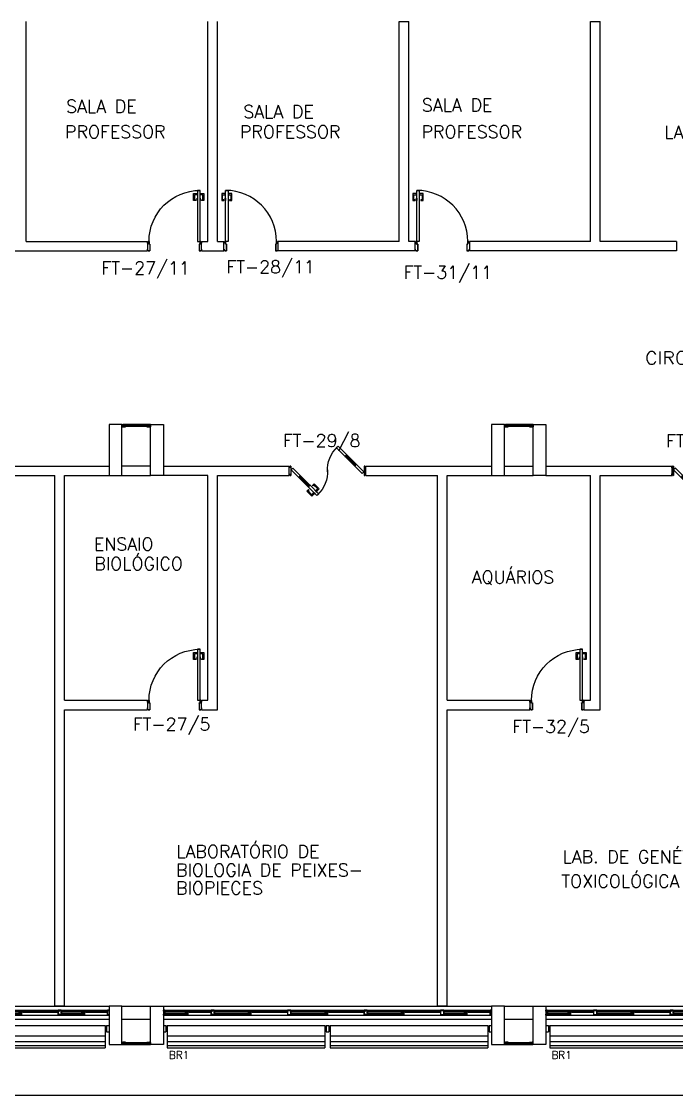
# Model space of a CAD drawing. Header units: millimetres. Extents: x 2686 to 2939, y 1294 to 1441.
# Drawn here: x 2752.9 to 2763.17, y 1393.52 to 1410.37 of the extents above; entities that cross this region are included whole.
import ezdxf

# ---------------------------------------------------------------- set-up
doc = ezdxf.new("R2010")
doc.units = ezdxf.units.MM
for name, color, linetype in [('AR-ALV', 2, 'Continuous'), ('AR-BRISES', 1, 'Continuous'), ('AR-CALÇADA', 1, 'Continuous'), ('AR-ESQ', 1, 'Continuous'), ('AR-ESTC', 3, 'Continuous'), ('AR-PEITORIL', 1, 'Continuous'), ('AR-PORTA', 1, 'Continuous'), ('AR-TXTCONG', 2, 'Continuous'), ('BR-LINHAS', 1, 'Continuous'), ('BR-MONTANTE', 242, 'Continuous'), ('BR-PAINEL', 1, 'Continuous'), ('BR-SUPORTE', 1, 'Continuous'), ('BR-TEXTO', 2, 'Continuous'), ('DT-ESQ-BAGUETE-C', 1, 'Continuous'), ('DT-ESQ-BAGUETE-V', 1, 'Continuous'), ('DT-ESQ-CHAPA DOBRADA-V', 1, 'Continuous'), ('DT-ESQ-PERFIL CADEIRA-C', 2, 'Continuous'), ('DT-ESQ-PERFIL CADEIRA-V', 2, 'Continuous'), ('DT-ESQ-PERFIL U SIMPLES-C', 2, 'Continuous'), ('DT-ESQ-PERFIL U-C', 2, 'Continuous'), ('DT-ESQ-PERFIL U-V', 1, 'Continuous'), ('DT-ESQ-VENEZIANA-C', 1, 'Continuous'), ('DT-ESQ-VENEZIANA-V', 1, 'Continuous'), ('DT-ESQ-VIDRO-C', 2, 'Continuous'), ('DT-TXTMOD', 1, 'Continuous'), ('ENDEREÇO', 2, 'Continuous'), ('maçaneta', 1, 'Continuous'), ('mov', 1, 'Continuous'), ('PM-PERFIL U-C', 2, 'Continuous'), ('PM-VIDRO', 2, 'Continuous'), ('pm1', 2, 'Continuous'), ('pm2', 2, 'Continuous'), ('TEXTO', 2, 'Continuous')]:
    doc.layers.add(name, color=color, linetype=linetype)
doc.styles.add('S10', font='simplex.shx', dxfattribs={"height": 0.1})
doc.styles.add('S12', font='simplex.shx', dxfattribs={"width": 1.1, "height": 0.12})
doc.styles.add('S16', font='simplex.shx', dxfattribs={"width": 1.1, "height": 0.16})
doc.styles.add('UNB-100', font='simplex.shx', dxfattribs={"height": 0.2})
doc.styles.add('UNB1-100', font='simplex.shx', dxfattribs={"height": 0.2})

# ---------------------------------------------------------------- blocks, each defined once
blk = doc.blocks.new('EF40-P')
at = {"layer": 'DT-ESQ-BAGUETE-C', "ltscale": 0.1}
for points in [[(0.073, -0.125), (0.06, -0.125), (0.06, -0.124), (0.073, -0.124, 0.414214), (0.073, -0.123), (0.073, -0.112, 0.414214), (0.073, -0.112), (0.06, -0.112), (0.06, -0.11), (0.073, -0.11, -0.414214), (0.075, -0.112), (0.075, -0.124, -0.414214)], [(0.339, -0.125), (0.352, -0.125), (0.352, -0.124), (0.34, -0.124, -0.414214), (0.339, -0.123), (0.339, -0.112, -0.414214), (0.34, -0.112), (0.352, -0.112), (0.352, -0.11), (0.339, -0.11, 0.414214), (0.337, -0.112), (0.337, -0.124, 0.414214)], [(0.422, -0.08), (0.409, -0.08), (0.409, -0.079), (0.422, -0.079, 0.414214), (0.422, -0.078), (0.422, -0.067, 0.414214), (0.422, -0.067), (0.409, -0.067), (0.409, -0.065), (0.422, -0.065, -0.414214), (0.424, -0.067), (0.424, -0.079, -0.414214)], [(0.702, -0.08), (0.715, -0.08), (0.715, -0.079), (0.702, -0.079, -0.414214), (0.702, -0.078), (0.702, -0.067, -0.414214), (0.702, -0.067), (0.715, -0.067), (0.715, -0.065), (0.702, -0.065, 0.414214), (0.7, -0.067), (0.7, -0.079, 0.414214)], [(0.848, -0.125), (0.835, -0.125), (0.835, -0.124), (0.848, -0.124, 0.414214), (0.848, -0.123), (0.848, -0.112, 0.414214), (0.848, -0.112), (0.835, -0.112), (0.835, -0.11), (0.848, -0.11, -0.414214), (0.85, -0.112), (0.85, -0.124, -0.414214)], [(1.326, -0.125), (1.34, -0.125), (1.34, -0.124), (1.327, -0.124, -0.414214), (1.326, -0.123), (1.326, -0.112, -0.414214), (1.327, -0.112), (1.34, -0.112), (1.34, -0.11), (1.326, -0.11, 0.414214), (1.325, -0.112), (1.325, -0.124, 0.414214)], [(1.41, -0.08), (1.396, -0.08), (1.396, -0.079), (1.409, -0.079, 0.414214), (1.41, -0.078), (1.41, -0.067, 0.414214), (1.409, -0.067), (1.396, -0.067), (1.396, -0.065), (1.41, -0.065, -0.414214), (1.411, -0.067), (1.411, -0.079, -0.414214)], [(1.901, -0.08), (1.915, -0.08), (1.915, -0.079), (1.902, -0.079, -0.414214), (1.901, -0.078), (1.901, -0.067, -0.414214), (1.902, -0.067), (1.915, -0.067), (1.915, -0.065), (1.901, -0.065, 0.414214), (1.9, -0.067), (1.9, -0.079, 0.414214)], [(2.048, -0.125), (2.035, -0.125), (2.035, -0.124), (2.048, -0.124, 0.414214), (2.048, -0.123), (2.048, -0.112, 0.414214), (2.048, -0.112), (2.035, -0.112), (2.035, -0.11), (2.048, -0.11, -0.414214), (2.05, -0.112), (2.05, -0.124, -0.414214)], [(2.526, -0.125), (2.54, -0.125), (2.54, -0.124), (2.527, -0.124, -0.414214), (2.526, -0.123), (2.526, -0.112, -0.414214), (2.527, -0.112), (2.54, -0.112), (2.54, -0.11), (2.526, -0.11, 0.414214), (2.525, -0.112), (2.525, -0.124, 0.414214)], [(2.61, -0.08), (2.596, -0.08), (2.596, -0.079), (2.609, -0.079, 0.414214), (2.61, -0.078), (2.61, -0.067, 0.414214), (2.609, -0.067), (2.596, -0.067), (2.596, -0.065), (2.61, -0.065, -0.414214), (2.611, -0.067), (2.611, -0.079, -0.414214)], [(3.101, -0.08), (3.115, -0.08), (3.115, -0.079), (3.102, -0.079, -0.414214), (3.101, -0.078), (3.101, -0.067, -0.414214), (3.102, -0.067), (3.115, -0.067), (3.115, -0.065), (3.101, -0.065, 0.414214), (3.1, -0.067), (3.1, -0.079, 0.414214)], [(3.248, -0.125), (3.235, -0.125), (3.235, -0.124), (3.248, -0.124, 0.414214), (3.248, -0.123), (3.248, -0.112, 0.414214), (3.248, -0.112), (3.235, -0.112), (3.235, -0.11), (3.248, -0.11, -0.414214), (3.25, -0.112), (3.25, -0.124, -0.414214)], [(3.726, -0.125), (3.74, -0.125), (3.74, -0.124), (3.727, -0.124, -0.414214), (3.726, -0.123), (3.726, -0.112, -0.414214), (3.727, -0.112), (3.74, -0.112), (3.74, -0.11), (3.726, -0.11, 0.414214), (3.725, -0.112), (3.725, -0.124, 0.414214)], [(3.81, -0.08), (3.796, -0.08), (3.796, -0.079), (3.809, -0.079, 0.414214), (3.81, -0.078), (3.81, -0.067, 0.414214), (3.809, -0.067), (3.796, -0.067), (3.796, -0.065), (3.81, -0.065, -0.414214), (3.811, -0.067), (3.811, -0.079, -0.414214)], [(4.301, -0.08), (4.315, -0.08), (4.315, -0.079), (4.302, -0.079, -0.414214), (4.301, -0.078), (4.301, -0.067, -0.414214), (4.302, -0.067), (4.315, -0.067), (4.315, -0.065), (4.301, -0.065, 0.414214), (4.3, -0.067), (4.3, -0.079, 0.414214)], [(4.448, -0.125), (4.435, -0.125), (4.435, -0.124), (4.448, -0.124, 0.414214), (4.448, -0.123), (4.448, -0.112, 0.414214), (4.448, -0.112), (4.435, -0.112), (4.435, -0.11), (4.448, -0.11, -0.414214), (4.45, -0.112), (4.45, -0.124, -0.414214)], [(4.714, -0.125), (4.727, -0.125), (4.727, -0.124), (4.714, -0.124, -0.414214), (4.714, -0.123), (4.714, -0.112, -0.414214), (4.714, -0.112), (4.727, -0.112), (4.727, -0.11), (4.714, -0.11, 0.414214), (4.712, -0.112), (4.712, -0.124, 0.414214)], [(4.797, -0.08), (4.784, -0.08), (4.784, -0.079), (4.797, -0.079, 0.414214), (4.797, -0.078), (4.797, -0.067, 0.414214), (4.797, -0.067), (4.784, -0.067), (4.784, -0.065), (4.797, -0.065, -0.414214), (4.799, -0.067), (4.799, -0.079, -0.414214)], [(5.076, -0.08), (5.09, -0.08), (5.09, -0.079), (5.077, -0.079, -0.414214), (5.076, -0.078), (5.076, -0.067, -0.414214), (5.077, -0.067), (5.09, -0.067), (5.09, -0.065), (5.076, -0.065, 0.414214), (5.075, -0.067), (5.075, -0.079, 0.414214)]]:
    blk.add_lwpolyline(points, format="xyb", close=True, dxfattribs=at)
at = {"layer": 'DT-ESQ-BAGUETE-V', "ltscale": 0.1}
for p, q in [((0.073, -0.11), (0.339, -0.11)), ((0.422, -0.065), (0.702, -0.065)), ((0.848, -0.11), (1.326, -0.11)), ((1.41, -0.065), (1.901, -0.065)), ((2.048, -0.11), (2.526, -0.11)), ((2.61, -0.065), (3.101, -0.065)), ((3.248, -0.11), (3.726, -0.11)), ((3.81, -0.065), (4.301, -0.065)), ((4.448, -0.11), (4.714, -0.11)), ((4.797, -0.065), (5.076, -0.065))]:
    blk.add_line(p, q, dxfattribs=at)
at = {"layer": 'DT-ESQ-CHAPA DOBRADA-V', "ltscale": 0.1}
for p, q in [((0.025, -0.077), (0.374, -0.077)), ((0.025, -0.08), (0.374, -0.08)), ((0.8, -0.077), (1.361, -0.077)), ((0.8, -0.08), (1.361, -0.08)), ((2, -0.077), (2.561, -0.077)), ((2, -0.08), (2.561, -0.08)), ((3.2, -0.077), (3.761, -0.077)), ((3.2, -0.08), (3.761, -0.08)), ((4.4, -0.077), (4.749, -0.077)), ((4.4, -0.08), (4.749, -0.08))]:
    blk.add_line(p, q, dxfattribs=at)
at = {"layer": 'DT-ESQ-PERFIL CADEIRA-C', "ltscale": 0.1}
for p, q in [((0.025, -0.134), (0.073, -0.134)), ((0.385, -0.134), (0.339, -0.134)), ((0.376, -0.088), (0.422, -0.088)), ((0.75, -0.088), (0.702, -0.088)), ((0.8, -0.134), (0.848, -0.134)), ((1.373, -0.134), (1.326, -0.134)), ((1.363, -0.088), (1.41, -0.088)), ((1.95, -0.088), (1.901, -0.088)), ((2, -0.134), (2.048, -0.134)), ((2.573, -0.134), (2.526, -0.134)), ((2.563, -0.088), (2.61, -0.088)), ((3.15, -0.088), (3.101, -0.088)), ((3.2, -0.134), (3.248, -0.134)), ((3.773, -0.134), (3.726, -0.134)), ((3.763, -0.088), (3.81, -0.088)), ((4.35, -0.088), (4.301, -0.088)), ((4.4, -0.134), (4.448, -0.134)), ((4.76, -0.134), (4.714, -0.134)), ((4.751, -0.088), (4.797, -0.088)), ((5.125, -0.088), (5.076, -0.088))]:
    blk.add_line(p, q, dxfattribs=at)
for points in [[(0.073, -0.135), (0.025, -0.135), (0.025, -0.134), (0.06, -0.134, -0.198912), (0.059, -0.133, -0.198913), (0.059, -0.132), (0.059, -0.112, 0.414214), (0.058, -0.112), (0.025, -0.112), (0.025, -0.11), (0.059, -0.11, -0.414214), (0.06, -0.112), (0.06, -0.124), (0.06, -0.125), (0.06, -0.132), (0.073, -0.132, -1)], [(0.339, -0.132, 1), (0.339, -0.135), (0.385, -0.135, 0.414214), (0.387, -0.133), (0.387, -0.112, 0.414214), (0.385, -0.11), (0.354, -0.11, 0.414214), (0.352, -0.112), (0.352, -0.132)], [(0.352, -0.134, 0.198913), (0.354, -0.133, 0.198913), (0.354, -0.132), (0.354, -0.112, -0.414214), (0.354, -0.112), (0.385, -0.112, -0.414214), (0.386, -0.112), (0.386, -0.133, -0.414214), (0.385, -0.134)], [(0.422, -0.087, -1), (0.422, -0.09), (0.376, -0.09, -0.414214), (0.374, -0.088), (0.374, -0.067, -0.414214), (0.376, -0.065), (0.407, -0.065, -0.414214), (0.409, -0.067), (0.409, -0.087)], [(0.409, -0.088, -0.198913), (0.408, -0.088, -0.198913), (0.407, -0.087), (0.407, -0.067, 0.414214), (0.407, -0.067), (0.376, -0.067, 0.414214), (0.375, -0.067), (0.375, -0.088, 0.414214), (0.376, -0.088)], [(0.702, -0.09), (0.75, -0.09), (0.75, -0.088), (0.715, -0.088, 0.198912), (0.716, -0.088, 0.198913), (0.716, -0.087), (0.716, -0.067, -0.414214), (0.717, -0.067), (0.75, -0.067), (0.75, -0.065), (0.716, -0.065, 0.414214), (0.715, -0.067), (0.715, -0.079), (0.715, -0.08), (0.715, -0.087), (0.702, -0.087, 1)], [(0.848, -0.135), (0.8, -0.135), (0.8, -0.134), (0.835, -0.134, -0.198912), (0.834, -0.133, -0.198913), (0.833, -0.132), (0.833, -0.112, 0.414214), (0.833, -0.112), (0.8, -0.112), (0.8, -0.11), (0.833, -0.11, -0.414214), (0.835, -0.112), (0.835, -0.124), (0.835, -0.125), (0.835, -0.132), (0.848, -0.132, -1)], [(1.326, -0.132, 1), (1.326, -0.135), (1.373, -0.135, 0.414214), (1.375, -0.133), (1.375, -0.112, 0.414214), (1.373, -0.11), (1.341, -0.11, 0.414214), (1.34, -0.112), (1.34, -0.132)], [(1.34, -0.134, 0.198913), (1.341, -0.133, 0.198913), (1.341, -0.132), (1.341, -0.112, -0.414214), (1.342, -0.112), (1.373, -0.112, -0.414214), (1.373, -0.112), (1.373, -0.133, -0.414214), (1.373, -0.134)], [(1.41, -0.087, -1), (1.41, -0.09), (1.363, -0.09, -0.414214), (1.361, -0.088), (1.361, -0.067, -0.414214), (1.363, -0.065), (1.395, -0.065, -0.414214), (1.396, -0.067), (1.396, -0.087)], [(1.396, -0.088, -0.198913), (1.395, -0.088, -0.198913), (1.395, -0.087), (1.395, -0.067, 0.414214), (1.394, -0.067), (1.363, -0.067, 0.414214), (1.363, -0.067), (1.363, -0.088, 0.414214), (1.363, -0.088)], [(1.901, -0.09), (1.95, -0.09), (1.95, -0.088), (1.915, -0.088, 0.198912), (1.916, -0.088, 0.198913), (1.916, -0.087), (1.916, -0.067, -0.414214), (1.917, -0.067), (1.95, -0.067), (1.95, -0.065), (1.916, -0.065, 0.414214), (1.915, -0.067), (1.915, -0.079), (1.915, -0.08), (1.915, -0.087), (1.901, -0.087, 1)], [(2.048, -0.135), (2, -0.135), (2, -0.134), (2.035, -0.134, -0.198912), (2.034, -0.133, -0.198913), (2.033, -0.132), (2.033, -0.112, 0.414214), (2.033, -0.112), (2, -0.112), (2, -0.11), (2.033, -0.11, -0.414214), (2.035, -0.112), (2.035, -0.124), (2.035, -0.125), (2.035, -0.132), (2.048, -0.132, -1)], [(2.526, -0.132, 1), (2.526, -0.135), (2.573, -0.135, 0.414214), (2.575, -0.133), (2.575, -0.112, 0.414214), (2.573, -0.11), (2.541, -0.11, 0.414214), (2.54, -0.112), (2.54, -0.132)], [(2.54, -0.134, 0.198913), (2.541, -0.133, 0.198913), (2.541, -0.132), (2.541, -0.112, -0.414214), (2.542, -0.112), (2.573, -0.112, -0.414214), (2.573, -0.112), (2.573, -0.133, -0.414214), (2.573, -0.134)], [(2.61, -0.087, -1), (2.61, -0.09), (2.563, -0.09, -0.414214), (2.561, -0.088), (2.561, -0.067, -0.414214), (2.563, -0.065), (2.595, -0.065, -0.414214), (2.596, -0.067), (2.596, -0.087)], [(2.596, -0.088, -0.198913), (2.595, -0.088, -0.198913), (2.595, -0.087), (2.595, -0.067, 0.414214), (2.594, -0.067), (2.563, -0.067, 0.414214), (2.563, -0.067), (2.563, -0.088, 0.414214), (2.563, -0.088)], [(3.101, -0.09), (3.15, -0.09), (3.15, -0.088), (3.115, -0.088, 0.198912), (3.116, -0.088, 0.198913), (3.116, -0.087), (3.116, -0.067, -0.414214), (3.117, -0.067), (3.15, -0.067), (3.15, -0.065), (3.116, -0.065, 0.414214), (3.115, -0.067), (3.115, -0.079), (3.115, -0.08), (3.115, -0.087), (3.101, -0.087, 1)], [(3.248, -0.135), (3.2, -0.135), (3.2, -0.134), (3.235, -0.134, -0.198912), (3.234, -0.133, -0.198913), (3.233, -0.132), (3.233, -0.112, 0.414214), (3.233, -0.112), (3.2, -0.112), (3.2, -0.11), (3.233, -0.11, -0.414214), (3.235, -0.112), (3.235, -0.124), (3.235, -0.125), (3.235, -0.132), (3.248, -0.132, -1)], [(3.726, -0.132, 1), (3.726, -0.135), (3.773, -0.135, 0.414214), (3.775, -0.133), (3.775, -0.112, 0.414214), (3.773, -0.11), (3.741, -0.11, 0.414214), (3.74, -0.112), (3.74, -0.132)], [(3.74, -0.134, 0.198913), (3.741, -0.133, 0.198913), (3.741, -0.132), (3.741, -0.112, -0.414214), (3.742, -0.112), (3.773, -0.112, -0.414214), (3.773, -0.112), (3.773, -0.133, -0.414214), (3.773, -0.134)], [(3.81, -0.087, -1), (3.81, -0.09), (3.763, -0.09, -0.414214), (3.761, -0.088), (3.761, -0.067, -0.414214), (3.763, -0.065), (3.795, -0.065, -0.414214), (3.796, -0.067), (3.796, -0.087)], [(3.796, -0.088, -0.198913), (3.795, -0.088, -0.198913), (3.795, -0.087), (3.795, -0.067, 0.414214), (3.794, -0.067), (3.763, -0.067, 0.414214), (3.763, -0.067), (3.763, -0.088, 0.414214), (3.763, -0.088)], [(4.301, -0.09), (4.35, -0.09), (4.35, -0.088), (4.315, -0.088, 0.198912), (4.316, -0.088, 0.198913), (4.316, -0.087), (4.316, -0.067, -0.414214), (4.317, -0.067), (4.35, -0.067), (4.35, -0.065), (4.316, -0.065, 0.414214), (4.315, -0.067), (4.315, -0.079), (4.315, -0.08), (4.315, -0.087), (4.301, -0.087, 1)], [(4.448, -0.135), (4.4, -0.135), (4.4, -0.134), (4.435, -0.134, -0.198912), (4.434, -0.133, -0.198913), (4.433, -0.132), (4.433, -0.112, 0.414214), (4.433, -0.112), (4.4, -0.112), (4.4, -0.11), (4.433, -0.11, -0.414214), (4.435, -0.112), (4.435, -0.124), (4.435, -0.125), (4.435, -0.132), (4.448, -0.132, -1)], [(4.714, -0.132, 1), (4.714, -0.135), (4.76, -0.135, 0.414214), (4.762, -0.133), (4.762, -0.112, 0.414214), (4.76, -0.11), (4.729, -0.11, 0.414214), (4.727, -0.112), (4.727, -0.132)], [(4.727, -0.134, 0.198913), (4.729, -0.133, 0.198913), (4.729, -0.132), (4.729, -0.112, -0.414214), (4.729, -0.112), (4.76, -0.112, -0.414214), (4.761, -0.112), (4.761, -0.133, -0.414214), (4.76, -0.134)], [(4.797, -0.087, -1), (4.797, -0.09), (4.751, -0.09, -0.414214), (4.749, -0.088), (4.749, -0.067, -0.414214), (4.751, -0.065), (4.782, -0.065, -0.414214), (4.784, -0.067), (4.784, -0.087)], [(4.784, -0.088, -0.198913), (4.783, -0.088, -0.198913), (4.782, -0.087), (4.782, -0.067, 0.414214), (4.782, -0.067), (4.751, -0.067, 0.414214), (4.75, -0.067), (4.75, -0.088, 0.414214), (4.751, -0.088)], [(5.076, -0.09), (5.125, -0.09), (5.125, -0.088), (5.09, -0.088, 0.198912), (5.091, -0.088, 0.198913), (5.091, -0.087), (5.091, -0.067, -0.414214), (5.092, -0.067), (5.125, -0.067), (5.125, -0.065), (5.091, -0.065, 0.414214), (5.09, -0.067), (5.09, -0.079), (5.09, -0.08), (5.09, -0.087), (5.076, -0.087, 1)]]:
    blk.add_lwpolyline(points, format="xyb", close=True, dxfattribs=at)
at = {"layer": 'DT-ESQ-PERFIL CADEIRA-V', "ltscale": 0.1}
for p, q in [((0.073, -0.135), (0.339, -0.135)), ((0.407, -0.09), (0.702, -0.09)), ((0.848, -0.135), (1.326, -0.135)), ((1.395, -0.09), (1.901, -0.09)), ((2.048, -0.135), (2.526, -0.135)), ((2.595, -0.09), (3.101, -0.09)), ((3.248, -0.135), (3.726, -0.135)), ((3.795, -0.09), (4.301, -0.09)), ((4.448, -0.135), (4.714, -0.135)), ((4.782, -0.09), (5.076, -0.09))]:
    blk.add_line(p, q, dxfattribs=at)
at = {"layer": 'DT-ESQ-PERFIL U SIMPLES-C', "ltscale": 0.1}
for points in [[(0.376, -0.102), (0.384, -0.102), (0.384, -0.1), (0.376, -0.1, -0.414214), (0.375, -0.1), (0.375, -0.092, -0.414214), (0.376, -0.091), (0.384, -0.091), (0.384, -0.09), (0.376, -0.09, 0.414214), (0.374, -0.092), (0.374, -0.1, 0.414214)], [(0.385, -0.098), (0.377, -0.098), (0.377, -0.1), (0.385, -0.1, -0.414214), (0.386, -0.1), (0.386, -0.108, -0.414214), (0.385, -0.109), (0.377, -0.109), (0.377, -0.11), (0.385, -0.11, 0.414214), (0.387, -0.108), (0.387, -0.1, 0.414214)], [(1.363, -0.102), (1.371, -0.102), (1.371, -0.1), (1.363, -0.1, -0.414214), (1.363, -0.1), (1.363, -0.092, -0.414214), (1.363, -0.091), (1.371, -0.091), (1.371, -0.09), (1.363, -0.09, 0.414214), (1.361, -0.092), (1.361, -0.1, 0.414214)], [(1.373, -0.098), (1.365, -0.098), (1.365, -0.1), (1.373, -0.1, -0.414214), (1.373, -0.1), (1.373, -0.108, -0.414214), (1.373, -0.109), (1.365, -0.109), (1.365, -0.11), (1.373, -0.11, 0.414214), (1.375, -0.108), (1.375, -0.1, 0.414214)], [(2.563, -0.102), (2.571, -0.102), (2.571, -0.1), (2.563, -0.1, -0.414214), (2.563, -0.1), (2.563, -0.092, -0.414214), (2.563, -0.091), (2.571, -0.091), (2.571, -0.09), (2.563, -0.09, 0.414214), (2.561, -0.092), (2.561, -0.1, 0.414214)], [(2.573, -0.098), (2.565, -0.098), (2.565, -0.1), (2.573, -0.1, -0.414214), (2.573, -0.1), (2.573, -0.108, -0.414214), (2.573, -0.109), (2.565, -0.109), (2.565, -0.11), (2.573, -0.11, 0.414214), (2.575, -0.108), (2.575, -0.1, 0.414214)], [(3.763, -0.102), (3.771, -0.102), (3.771, -0.1), (3.763, -0.1, -0.414214), (3.763, -0.1), (3.763, -0.092, -0.414214), (3.763, -0.091), (3.771, -0.091), (3.771, -0.09), (3.763, -0.09, 0.414214), (3.761, -0.092), (3.761, -0.1, 0.414214)], [(3.773, -0.098), (3.765, -0.098), (3.765, -0.1), (3.773, -0.1, -0.414214), (3.773, -0.1), (3.773, -0.108, -0.414214), (3.773, -0.109), (3.765, -0.109), (3.765, -0.11), (3.773, -0.11, 0.414214), (3.775, -0.108), (3.775, -0.1, 0.414214)], [(4.751, -0.102), (4.759, -0.102), (4.759, -0.1), (4.751, -0.1, -0.414214), (4.75, -0.1), (4.75, -0.092, -0.414214), (4.751, -0.091), (4.759, -0.091), (4.759, -0.09), (4.751, -0.09, 0.414214), (4.749, -0.092), (4.749, -0.1, 0.414214)], [(4.76, -0.098), (4.752, -0.098), (4.752, -0.1), (4.76, -0.1, -0.414214), (4.761, -0.1), (4.761, -0.108, -0.414214), (4.76, -0.109), (4.752, -0.109), (4.752, -0.11), (4.76, -0.11, 0.414214), (4.762, -0.108), (4.762, -0.1, 0.414214)]]:
    blk.add_lwpolyline(points, format="xyb", close=True, dxfattribs=at)
at = {"layer": 'DT-ESQ-PERFIL U-C', "ltscale": 0.1}
for points in [[(0, -0.062, -0.414214), (0.001, -0.06), (0.023, -0.06, -0.414214), (0.025, -0.062), (0.025, -0.139, -0.414214), (0.023, -0.14), (0.001, -0.14, -0.414214), (0, -0.139), (0, -0.125), (0.001, -0.125), (0.001, -0.138, 0.414214), (0.002, -0.139), (0.023, -0.139, 0.414214), (0.023, -0.138), (0.023, -0.062, 0.414214), (0.023, -0.062), (0.002, -0.062, 0.414214), (0.001, -0.062), (0.001, -0.075), (0, -0.075)], [(0.775, -0.062, 0.414214), (0.773, -0.06), (0.751, -0.06, 0.414214), (0.75, -0.062), (0.75, -0.139, 0.414214), (0.751, -0.14), (0.773, -0.14, 0.414214), (0.775, -0.139), (0.775, -0.125), (0.773, -0.125), (0.773, -0.138, -0.414214), (0.773, -0.139), (0.752, -0.139, -0.414214), (0.751, -0.138), (0.751, -0.062, -0.414214), (0.752, -0.062), (0.773, -0.062, -0.414214), (0.773, -0.062), (0.773, -0.075), (0.775, -0.075)], [(0.775, -0.062, -0.414214), (0.776, -0.06), (0.798, -0.06, -0.414214), (0.8, -0.062), (0.8, -0.139, -0.414214), (0.798, -0.14), (0.776, -0.14, -0.414214), (0.775, -0.139), (0.775, -0.125), (0.776, -0.125), (0.776, -0.138, 0.414214), (0.777, -0.139), (0.798, -0.139, 0.414214), (0.798, -0.138), (0.798, -0.062, 0.414214), (0.798, -0.062), (0.777, -0.062, 0.414214), (0.776, -0.062), (0.776, -0.075), (0.775, -0.075)], [(1.975, -0.062, 0.414214), (1.973, -0.06), (1.951, -0.06, 0.414214), (1.95, -0.062), (1.95, -0.139, 0.414214), (1.951, -0.14), (1.973, -0.14, 0.414214), (1.975, -0.139), (1.975, -0.125), (1.973, -0.125), (1.973, -0.138, -0.414214), (1.973, -0.139), (1.952, -0.139, -0.414214), (1.951, -0.138), (1.951, -0.062, -0.414214), (1.952, -0.062), (1.973, -0.062, -0.414214), (1.973, -0.062), (1.973, -0.075), (1.975, -0.075)], [(1.975, -0.062, -0.414214), (1.976, -0.06), (1.998, -0.06, -0.414214), (2, -0.062), (2, -0.139, -0.414214), (1.998, -0.14), (1.976, -0.14, -0.414214), (1.975, -0.139), (1.975, -0.125), (1.976, -0.125), (1.976, -0.138, 0.414214), (1.977, -0.139), (1.998, -0.139, 0.414214), (1.998, -0.138), (1.998, -0.062, 0.414214), (1.998, -0.062), (1.977, -0.062, 0.414214), (1.976, -0.062), (1.976, -0.075), (1.975, -0.075)], [(3.175, -0.062, 0.414214), (3.173, -0.06), (3.151, -0.06, 0.414214), (3.15, -0.062), (3.15, -0.139, 0.414214), (3.151, -0.14), (3.173, -0.14, 0.414214), (3.175, -0.139), (3.175, -0.125), (3.173, -0.125), (3.173, -0.138, -0.414214), (3.173, -0.139), (3.152, -0.139, -0.414214), (3.151, -0.138), (3.151, -0.062, -0.414214), (3.152, -0.062), (3.173, -0.062, -0.414214), (3.173, -0.062), (3.173, -0.075), (3.175, -0.075)], [(3.175, -0.062, -0.414214), (3.176, -0.06), (3.198, -0.06, -0.414214), (3.2, -0.062), (3.2, -0.139, -0.414214), (3.198, -0.14), (3.176, -0.14, -0.414214), (3.175, -0.139), (3.175, -0.125), (3.176, -0.125), (3.176, -0.138, 0.414214), (3.177, -0.139), (3.198, -0.139, 0.414214), (3.198, -0.138), (3.198, -0.062, 0.414214), (3.198, -0.062), (3.177, -0.062, 0.414214), (3.176, -0.062), (3.176, -0.075), (3.175, -0.075)], [(4.375, -0.062, 0.414214), (4.373, -0.06), (4.351, -0.06, 0.414214), (4.35, -0.062), (4.35, -0.139, 0.414214), (4.351, -0.14), (4.373, -0.14, 0.414214), (4.375, -0.139), (4.375, -0.125), (4.373, -0.125), (4.373, -0.138, -0.414214), (4.373, -0.139), (4.352, -0.139, -0.414214), (4.351, -0.138), (4.351, -0.062, -0.414214), (4.352, -0.062), (4.373, -0.062, -0.414214), (4.373, -0.062), (4.373, -0.075), (4.375, -0.075)], [(4.375, -0.062, -0.414214), (4.376, -0.06), (4.398, -0.06, -0.414214), (4.4, -0.062), (4.4, -0.139, -0.414214), (4.398, -0.14), (4.376, -0.14, -0.414214), (4.375, -0.139), (4.375, -0.125), (4.376, -0.125), (4.376, -0.138, 0.414214), (4.377, -0.139), (4.398, -0.139, 0.414214), (4.398, -0.138), (4.398, -0.062, 0.414214), (4.398, -0.062), (4.377, -0.062, 0.414214), (4.376, -0.062), (4.376, -0.075), (4.375, -0.075)], [(5.15, -0.062, 0.414214), (5.148, -0.06), (5.126, -0.06, 0.414214), (5.125, -0.062), (5.125, -0.139, 0.414214), (5.126, -0.14), (5.148, -0.14, 0.414214), (5.15, -0.139), (5.15, -0.125), (5.148, -0.125), (5.148, -0.138, -0.414214), (5.148, -0.139), (5.127, -0.139, -0.414214), (5.126, -0.138), (5.126, -0.062, -0.414214), (5.127, -0.062), (5.148, -0.062, -0.414214), (5.148, -0.062), (5.148, -0.075), (5.15, -0.075)]]:
    blk.add_lwpolyline(points, format="xyb", close=True, dxfattribs=at)
at = {"layer": 'DT-ESQ-PERFIL U-V', "ltscale": 0.1}
for p, q in [((0.023, -0.06), (0.751, -0.06)), ((0.023, -0.14), (0.751, -0.14)), ((0.798, -0.06), (1.951, -0.06)), ((0.798, -0.14), (1.951, -0.14)), ((1.998, -0.06), (3.151, -0.06)), ((1.998, -0.14), (3.151, -0.14)), ((3.198, -0.06), (4.351, -0.06)), ((3.198, -0.14), (4.351, -0.14)), ((4.398, -0.06), (5.126, -0.06)), ((4.398, -0.14), (5.126, -0.14))]:
    blk.add_line(p, q, dxfattribs=at)
at = {"layer": 'DT-ESQ-VIDRO-C', "ltscale": 0.1}
for points in [[(0.063, -0.13), (0.063, -0.127), (0.349, -0.127), (0.349, -0.13)], [(0.713, -0.085), (0.713, -0.082), (0.412, -0.082), (0.412, -0.085)], [(0.838, -0.13), (0.838, -0.127), (1.337, -0.127), (1.337, -0.13)], [(1.912, -0.085), (1.912, -0.082), (1.399, -0.082), (1.399, -0.085)], [(2.038, -0.13), (2.038, -0.127), (2.537, -0.127), (2.537, -0.13)], [(3.112, -0.085), (3.112, -0.082), (2.599, -0.082), (2.599, -0.085)], [(3.238, -0.13), (3.238, -0.127), (3.737, -0.127), (3.737, -0.13)], [(4.312, -0.085), (4.312, -0.082), (3.799, -0.082), (3.799, -0.085)], [(4.438, -0.13), (4.438, -0.127), (4.724, -0.127), (4.724, -0.13)], [(5.087, -0.085), (5.087, -0.082), (4.786, -0.082), (4.786, -0.085)]]:
    blk.add_lwpolyline(points, close=True, dxfattribs=at)
at = {"layer": 'DT-TXTMOD', "ltscale": 0.1, "style": 'S10', "flags": 3}
for tag, p in [('M01', (0.025, -0.28)), ('M02', (0.325, -0.28)), ('M03', (0.627, -0.28)), ('M04', (0.929, -0.28)), ('M05', (1.231, -0.28)), ('M06', (1.532, -0.28)), ('M07', (1.834, -0.28)), ('M08', (2.136, -0.28)), ('M09', (2.438, -0.28)), ('M10', (2.739, -0.28)), ('M11', (3.041, -0.28)), ('M12', (3.343, -0.28)), ('M13', (3.645, -0.28)), ('M14', (3.946, -0.28)), ('M15', (4.248, -0.28)), ('M16', (4.55, -0.28)), ('M17', (4.852, -0.28))]:
    blk.add_attdef(tag, p, '', height=0.1, dxfattribs=at)
blk = doc.blocks.new('EF01-P')
at = {"layer": 'DT-ESQ-BAGUETE-C', "ltscale": 0.1}
for points in [[(0.002, 0.035), (0.015, 0.035), (0.015, 0.033), (0.002, 0.033), (0.002, 0.005), (0.015, 0.005), (0.015, 0.004), (0.002, 0.004, -0.414214), (0, 0.005), (0, 0.033, -0.414214)], [(0.448, 0.035), (0.435, 0.035), (0.435, 0.033), (0.448, 0.033), (0.448, 0.005), (0.435, 0.005), (0.435, 0.004), (0.448, 0.004, 0.414214), (0.45, 0.005), (0.45, 0.033, 0.414214)]]:
    blk.add_lwpolyline(points, format="xyb", close=True, dxfattribs=at)
at = {"layer": 'DT-ESQ-PERFIL CADEIRA-C', "ltscale": 0.1}
for points in [[(0.01, 0.002), (0.01, 0.003), (0.002, 0.003, 1), (0.002, 0), (0.015, 0, 0.414214), (0.016, 0.002), (0.016, 0.033), (0.043, 0.033)], [(0.043, 0.006), (0.018, 0.006), (0.018, 0.016), (0.016, 0.016), (0.016, 0.006, 0.414214), (0.018, 0.005), (0.043, 0.005), (0.056, 0.005, 1), (0.056, 0.008), (0.043, 0.008), (0.043, 0.02), (0.043, 0.032), (0.056, 0.032, 1), (0.056, 0.035), (0.043, 0.035), (0.016, 0.035, 0.414214), (0.015, 0.033), (0.015, 0.002), (0.002, 0.002)], [(0.041, 0.02), (0.041, 0.032, -0.414214), (0.043, 0.033), (0.056, 0.033)], [(0.041, 0.02), (0.041, 0.008, 0.414214), (0.043, 0.006), (0.056, 0.006)], [(0.407, 0.006), (0.432, 0.006), (0.432, 0.016), (0.433, 0.016), (0.433, 0.006, -0.414214), (0.432, 0.005), (0.407, 0.005), (0.394, 0.005, -1), (0.394, 0.008), (0.407, 0.008), (0.407, 0.02), (0.407, 0.032), (0.394, 0.032, -1), (0.394, 0.035), (0.407, 0.035), (0.433, 0.035, -0.414214), (0.435, 0.033), (0.435, 0.002), (0.448, 0.002)], [(0.408, 0.02), (0.408, 0.032, 0.414214), (0.407, 0.033), (0.394, 0.033)], [(0.408, 0.02), (0.408, 0.008, -0.414214), (0.407, 0.006), (0.394, 0.006)], [(0.44, 0.002), (0.44, 0.003), (0.448, 0.003, -1), (0.448, 0), (0.435, 0, -0.414214), (0.433, 0.002), (0.433, 0.033), (0.407, 0.033)]]:
    blk.add_lwpolyline(points, format="xyb", dxfattribs=at)
at = {"layer": 'DT-ESQ-PERFIL CADEIRA-V', "ltscale": 0.1}
blk.add_line((0.015, 0), (0.435, 0), dxfattribs=at)
at = {"layer": 'DT-ESQ-VENEZIANA-C', "ltscale": 0.1}
for p, q in [((0.043, 0.011), (0.407, 0.011)), ((0.043, 0.009), (0.407, 0.009))]:
    blk.add_line(p, q, dxfattribs=at)
at = {"layer": 'DT-ESQ-VENEZIANA-V', "ltscale": 0.1}
blk.add_line((0.043, 0.031), (0.407, 0.031), dxfattribs=at)
blk = doc.blocks.new('BR-MODULO1')
at = {"layer": 'BR-LINHAS'}
for p, q in [((0.06, -0.265), (2.535, -0.265)), ((2.615, -0.265), (5.09, -0.265)), ((0.06, -0.352), (2.535, -0.352)), ((0.06, -0.415), (2.535, -0.415)), ((2.615, -0.352), (5.09, -0.352)), ((2.615, -0.415), (5.09, -0.415))]:
    blk.add_line(p, q, dxfattribs=at)
at = {"layer": 'BR-MONTANTE'}
for p, q in [((0, -0.1), (0, -0.2)), ((0, -0.1), (0.04, -0.1)), ((0.04, -0.1), (0.04, -0.2)), ((2.555, -0.1), (2.595, -0.1)), ((2.555, -0.1), (2.555, -0.2)), ((2.595, -0.1), (2.595, -0.2)), ((5.11, -0.1), (5.11, -0.2)), ((5.11, -0.1), (5.15, -0.1)), ((5.15, -0.1), (5.15, -0.2)), ((0, -0.2), (0.04, -0.2)), ((2.555, -0.2), (2.595, -0.2)), ((5.11, -0.2), (5.15, -0.2))]:
    blk.add_line(p, q, dxfattribs=at)
at = {"layer": 'BR-PAINEL'}
for p, q in [((0.06, -0.1), (2.535, -0.1)), ((0.06, -0.1), (0.06, -0.45)), ((2.535, -0.1), (2.535, -0.45)), ((2.615, -0.1), (2.615, -0.45)), ((2.615, -0.1), (5.09, -0.1)), ((5.09, -0.1), (5.09, -0.45)), ((0.06, -0.45), (2.535, -0.45)), ((2.615, -0.45), (5.09, -0.45))]:
    blk.add_line(p, q, dxfattribs=at)
at = {"layer": 'BR-SUPORTE'}
for p, q in [((0.04, -0.14), (0.06, -0.14)), ((0.04, -0.16), (0.06, -0.16)), ((0.05, -0.14), (0.05, -0.16)), ((2.535, -0.14), (2.555, -0.14)), ((2.535, -0.16), (2.555, -0.16)), ((2.545, -0.14), (2.545, -0.16)), ((2.615, -0.14), (2.595, -0.14)), ((2.615, -0.16), (2.595, -0.16)), ((2.605, -0.14), (2.605, -0.16)), ((5.09, -0.14), (5.11, -0.14)), ((5.09, -0.16), (5.11, -0.16)), ((5.1, -0.14), (5.1, -0.16))]:
    blk.add_line(p, q, dxfattribs=at)
blk = doc.blocks.new('EF01C-P')
at = {"layer": 'DT-ESQ-BAGUETE-C', "ltscale": 0.1}
for points in [[(0.002, 0.035), (0.015, 0.035), (0.015, 0.033), (0.002, 0.033), (0.002, 0.005), (0.015, 0.005), (0.015, 0.004), (0.002, 0.004, -0.414214), (0, 0.005), (0, 0.033, -0.414214)], [(0.448, 0.035), (0.435, 0.035), (0.435, 0.033), (0.448, 0.033), (0.448, 0.005), (0.435, 0.005), (0.435, 0.004), (0.448, 0.004, 0.414214), (0.45, 0.005), (0.45, 0.033, 0.414214)]]:
    blk.add_lwpolyline(points, format="xyb", close=True, dxfattribs=at)
at = {"layer": 'DT-ESQ-PERFIL CADEIRA-C', "ltscale": 0.1}
for points in [[(0.01, 0.002), (0.01, 0.003), (0.002, 0.003, 1), (0.002, 0), (0.015, 0, 0.414214), (0.016, 0.002), (0.016, 0.033), (0.043, 0.033)], [(0.043, 0.006), (0.018, 0.006), (0.018, 0.016), (0.016, 0.016), (0.016, 0.006, 0.414214), (0.018, 0.005), (0.043, 0.005), (0.056, 0.005, 1), (0.056, 0.008), (0.043, 0.008), (0.043, 0.02), (0.043, 0.032), (0.056, 0.032, 1), (0.056, 0.035), (0.043, 0.035), (0.016, 0.035, 0.414214), (0.015, 0.033), (0.015, 0.002), (0.002, 0.002)], [(0.041, 0.02), (0.041, 0.032, -0.414214), (0.043, 0.033), (0.056, 0.033)], [(0.041, 0.02), (0.041, 0.008, 0.414214), (0.043, 0.006), (0.056, 0.006)], [(0.407, 0.006), (0.432, 0.006), (0.432, 0.016), (0.433, 0.016), (0.433, 0.006, -0.414214), (0.432, 0.005), (0.407, 0.005), (0.394, 0.005, -1), (0.394, 0.008), (0.407, 0.008), (0.407, 0.02), (0.407, 0.032), (0.394, 0.032, -1), (0.394, 0.035), (0.407, 0.035), (0.433, 0.035, -0.414214), (0.435, 0.033), (0.435, 0.002), (0.448, 0.002)], [(0.408, 0.02), (0.408, 0.032, 0.414214), (0.407, 0.033), (0.394, 0.033)], [(0.408, 0.02), (0.408, 0.008, -0.414214), (0.407, 0.006), (0.394, 0.006)], [(0.44, 0.002), (0.44, 0.003), (0.448, 0.003, -1), (0.448, 0), (0.435, 0, -0.414214), (0.433, 0.002), (0.433, 0.033), (0.407, 0.033)]]:
    blk.add_lwpolyline(points, format="xyb", dxfattribs=at)
at = {"layer": 'DT-ESQ-PERFIL CADEIRA-V', "ltscale": 0.1}
blk.add_line((0.015, 0), (0.435, 0), dxfattribs=at)
at = {"layer": 'DT-ESQ-VENEZIANA-C', "ltscale": 0.1}
for p, q in [((0.043, 0.011), (0.407, 0.011)), ((0.043, 0.009), (0.407, 0.009))]:
    blk.add_line(p, q, dxfattribs=at)
at = {"layer": 'DT-ESQ-VENEZIANA-V', "ltscale": 0.1}
blk.add_line((0.043, 0.031), (0.407, 0.031), dxfattribs=at)
at = {"layer": 'DT-TXTMOD', "ltscale": 0.1, "style": 'S10', "flags": 3}
blk.add_attdef('EF01C', (0.021, -0.14), '', height=0.1, dxfattribs=at)
blk = doc.blocks.new('PM3')
at = {"layer": 'maçaneta'}
for points in [[(0.02, 0.825), (-0.035, 0.825), (-0.035, 0.715), (0, 0.715), (0, 0.725), (-0.02, 0.725), (-0.02, 0.804, -0.414214), (-0.019, 0.805), (0.02, 0.805)], [(0.125, 0.825), (0.07, 0.825), (0.07, 0.805), (0.108, 0.805, -0.414214), (0.11, 0.804), (0.11, 0.725), (0.09, 0.725), (0.09, 0.715), (0.125, 0.715)]]:
    blk.add_lwpolyline(points, format="xyb", close=True, dxfattribs=at)
for points in [[(0.02, 0.715), (0.02, 0.755), (0.025, 0.755), (0.025, 0.715)], [(0.07, 0.715), (0.07, 0.755), (0.065, 0.755), (0.065, 0.715)]]:
    blk.add_lwpolyline(points, close=True, dxfattribs=at)
at = {"layer": 'mov'}
blk.add_arc((0.025, 0.075), 0.8, 0, 90, dxfattribs=at)
at = {"layer": 'PM-PERFIL U-C'}
for p, q in [((0, 0.045), (0, 0.063)), ((0.002, 0.045), (0, 0.045)), ((0.001, 0.065), (0.01, 0.065)), ((0.002, 0.063), (0.002, 0.045)), ((0.01, 0.063), (0.002, 0.063)), ((0.01, 0.065), (0.01, 0.073)), ((0.011, 0.075), (0.023, 0.075)), ((0.012, 0.073), (0.012, 0.064)), ((0.023, 0.073), (0.012, 0.073)), ((0.023, 0.033), (0.023, 0.073)), ((0.038, 0.032), (0.024, 0.032)), ((0.025, 0.073), (0.025, 0.034)), ((0.038, 0.034), (0.025, 0.034)), ((0.038, 0.032), (0.038, -0.073)), ((0.04, 0.032), (0.04, -0.074)), ((0.81, 0.032), (0.81, -0.074)), ((0.812, 0.034), (0.825, 0.034)), ((0.812, 0.032), (0.826, 0.032)), ((0.812, 0.032), (0.812, -0.073)), ((0.825, 0.073), (0.825, 0.034)), ((0.839, 0.075), (0.827, 0.075)), ((0.827, 0.073), (0.838, 0.073)), ((0.827, 0.033), (0.827, 0.073)), ((0.838, 0.073), (0.838, 0.064)), ((0.84, 0.065), (0.84, 0.073)), ((0.849, 0.065), (0.84, 0.065)), ((0.84, 0.063), (0.848, 0.063)), ((0.848, 0.063), (0.848, 0.045)), ((0.848, 0.045), (0.85, 0.045)), ((0.85, 0.045), (0.85, 0.063)), ((0, -0.045), (0.002, -0.045)), ((0, -0.064), (0, -0.045)), ((0.01, -0.065), (0.001, -0.065)), ((0.002, -0.045), (0.002, -0.063)), ((0.002, -0.063), (0.01, -0.063)), ((0.01, -0.074), (0.01, -0.065)), ((0.038, -0.075), (0.011, -0.075)), ((0.012, -0.065), (0.012, -0.073)), ((0.012, -0.073), (0.038, -0.073)), ((0.838, -0.073), (0.812, -0.073)), ((0.812, -0.075), (0.839, -0.075)), ((0.838, -0.065), (0.838, -0.073)), ((0.848, -0.063), (0.84, -0.063)), ((0.84, -0.074), (0.84, -0.065)), ((0.84, -0.065), (0.849, -0.065)), ((0.85, -0.045), (0.848, -0.045)), ((0.848, -0.045), (0.848, -0.063)), ((0.85, -0.064), (0.85, -0.045))]:
    blk.add_line(p, q, dxfattribs=at)
for centre, start, end in [((0.001, 0.063), 90, 180), ((0.011, 0.073), 90, 180), ((0.01, 0.064), 270, 0), ((0.023, 0.073), 360, 90), ((0.024, 0.033), 180, 270), ((0.038, 0.032), 0, 90), ((0.812, 0.032), 90, 180), ((0.827, 0.073), 90, 180), ((0.826, 0.033), 270, 0), ((0.84, 0.064), 180, 270), ((0.839, 0.073), 0, 90), ((0.849, 0.063), 0, 90), ((0.001, -0.064), 180, 270), ((0.01, -0.065), 0, 90), ((0.011, -0.074), 180, 270), ((0.038, -0.074), 269.9386, 0), ((0.812, -0.074), 180, 270.0614), ((0.84, -0.065), 90, 180), ((0.839, -0.074), 270, 0), ((0.849, -0.064), 270, 0)]:
    blk.add_arc(centre, 0.0015, start, end, dxfattribs=at)
at = {"layer": 'pm1'}
blk.add_lwpolyline([(0.065, 0.875), (0.065, 0.075), (0.025, 0.075), (0.025, 0.875)], close=True, dxfattribs=at)
blk = doc.blocks.new('PM7B')
at = {"layer": 'maçaneta'}
for points in [[(0.732, -0.208), (0.771, -0.247), (0.785, -0.233), (0.758, -0.206, -0.414214), (0.758, -0.204), (0.813, -0.148), (0.827, -0.162), (0.834, -0.155), (0.81, -0.13)], [(0.806, -0.282), (0.845, -0.321), (0.923, -0.243), (0.898, -0.219), (0.891, -0.226), (0.905, -0.24), (0.849, -0.295, -0.414214), (0.847, -0.295), (0.82, -0.268)], [(0.845, -0.321), (0.806, -0.282), (0.82, -0.268), (0.847, -0.295, 0.414214), (0.849, -0.295), (0.905, -0.24), (0.891, -0.226), (0.898, -0.219), (0.923, -0.243)]]:
    blk.add_lwpolyline(points, format="xyb", close=True, dxfattribs=at)
for points in [[(0.792, -0.226), (0.764, -0.254), (0.767, -0.258), (0.795, -0.229)], [(0.792, -0.226), (0.764, -0.254), (0.767, -0.258), (0.795, -0.229)], [(0.827, -0.261), (0.799, -0.289), (0.795, -0.286), (0.824, -0.258)], [(0.827, -0.261), (0.799, -0.289), (0.795, -0.286), (0.824, -0.258)]]:
    blk.add_lwpolyline(points, close=True, dxfattribs=at)
at = {"layer": 'mov'}
for centre, start, end in [((0.099, 0.089), 356.8029, 46.3992), ((1.101, 0.061), 176.8029, 226.3992)]:
    blk.add_arc(centre, 0.501, start, end, dxfattribs=at)
at = {"layer": 'PM-PERFIL U-C'}
for p, q in [((0, 0.12), (0, 0.139)), ((0.002, 0.12), (0, 0.12)), ((0, 0.012), (0, 0.03)), ((0, 0.03), (0.002, 0.03)), ((0.001, 0.14), (0.01, 0.14)), ((0.01, 0.01), (0.001, 0.01)), ((0.01, 0.138), (0.002, 0.138)), ((0.002, 0.138), (0.002, 0.12)), ((0.002, 0.03), (0.002, 0.012)), ((0.002, 0.012), (0.01, 0.012)), ((0.01, 0.14), (0.01, 0.149)), ((0.01, 0.001), (0.01, 0.01)), ((0.012, 0.15), (0.023, 0.15)), ((0.023, 0.148), (0.012, 0.148)), ((0.012, 0.148), (0.012, 0.14)), ((0.012, 0.01), (0.012, 0.002)), ((0.012, 0.002), (0.023, 0.002)), ((0.023, 0), (0.012, 0)), ((0.023, 0.148), (0.023, 0.002)), ((0.025, 0.149), (0.025, 0.001)), ((1.175, 0.149), (1.175, 0.001)), ((1.188, 0.15), (1.176, 0.15)), ((1.177, 0.148), (1.188, 0.148)), ((1.177, 0.148), (1.177, 0.002)), ((1.188, 0.002), (1.177, 0.002)), ((1.176, 0), (1.188, 0)), ((1.188, 0.148), (1.188, 0.14)), ((1.188, 0.01), (1.188, 0.002)), ((1.189, 0.138), (1.198, 0.138)), ((1.198, 0.012), (1.189, 0.012)), ((1.19, 0.14), (1.19, 0.149)), ((1.198, 0.14), (1.19, 0.14)), ((1.19, 0.01), (1.198, 0.01)), ((1.19, 0.001), (1.19, 0.01)), ((1.198, 0.138), (1.198, 0.12)), ((1.198, 0.12), (1.2, 0.12)), ((1.198, 0.03), (1.198, 0.012)), ((1.2, 0.03), (1.198, 0.03)), ((1.2, 0.12), (1.2, 0.139)), ((1.2, 0.012), (1.2, 0.03))]:
    blk.add_line(p, q, dxfattribs=at)
for centre, start, end in [((0.001, 0.139), 90, 180), ((0.001, 0.012), 180, 270), ((0.012, 0.149), 90, 180), ((0.01, 0.14), 270, 0), ((0.01, 0.01), 0, 90), ((0.012, 0.001), 180, 270), ((0.023, 0.149), 0, 90), ((0.023, 0.001), 269.9386, 0), ((1.176, 0.149), 90, 180), ((1.176, 0.001), 180, 270.0614), ((1.188, 0.149), 0, 90), ((1.189, 0.14), 180, 270), ((1.189, 0.01), 90, 180), ((1.188, 0.001), 270, 0), ((1.198, 0.139), 0, 90), ((1.198, 0.012), 270, 0)]:
    blk.add_arc(centre, 0.0015, start, end, dxfattribs=at)
at = {"layer": 'PM-VIDRO'}
for p, q in [((0.161, 0.171), (0.302, 0.312)), ((0.309, 0.305), (0.168, 0.164)), ((0.891, -0.155), (1.032, -0.014)), ((1.039, -0.021), (0.898, -0.162))]:
    blk.add_line(p, q, dxfattribs=at)
at = {"layer": 'pm1'}
for p, q in [((0.03, 0.061), (0.15, 0.181)), ((0.15, 0.181), (0.161, 0.171)), ((0.154, 0.164), (0.161, 0.171)), ((0.302, 0.312), (0.291, 0.323)), ((0.302, 0.312), (0.309, 0.319)), ((0.327, 0.302), (0.309, 0.319)), ((0.316, 0.312), (0.309, 0.305)), ((0.32, 0.294), (0.309, 0.305)), ((0.327, 0.302), (0.32, 0.294)), ((0.058, 0.033), (0.03, 0.061)), ((0.178, 0.153), (0.058, 0.033)), ((0.171, 0.146), (0.154, 0.164)), ((0.168, 0.164), (0.161, 0.157)), ((0.168, 0.164), (0.178, 0.153)), ((0.178, 0.153), (0.171, 0.146)), ((1.022, -0.003), (1.029, 0.004)), ((1.029, 0.004), (1.046, -0.014)), ((0.873, -0.152), (0.88, -0.144)), ((0.873, -0.152), (0.891, -0.169)), ((0.88, -0.144), (0.891, -0.155)), ((0.884, -0.162), (0.891, -0.155)), ((0.898, -0.162), (0.891, -0.169)), ((0.898, -0.162), (0.909, -0.173)), ((1.032, -0.014), (1.039, -0.007)), ((1.046, -0.014), (1.039, -0.021))]:
    blk.add_line(p, q, dxfattribs=at)
for points in [[(0.291, 0.323), (0.433, 0.464), (0.461, 0.436), (0.32, 0.294)], [(1.032, -0.014), (1.022, -0.003), (1.142, 0.117), (1.17, 0.089), (1.05, -0.031), (1.039, -0.021)], [(0.909, -0.173), (0.767, -0.314), (0.739, -0.286), (0.873, -0.152)]]:
    blk.add_lwpolyline(points, dxfattribs=at)
at = {"layer": 'pm2', "color": 1}
for p, q in [((0.15, 0.181), (0.291, 0.323)), ((0.32, 0.294), (0.178, 0.153)), ((0.88, -0.144), (1.022, -0.003)), ((1.05, -0.031), (0.909, -0.173))]:
    blk.add_line(p, q, dxfattribs=at)

msp = doc.modelspace()

# ---------------------------------------------------------------- linework, layer by layer
at = {"layer": 'AR-ALV'}
for p, q in [((2752.971, 1406.925), (2752.971, 1410.375)), ((2755.821, 1406.925), (2755.821, 1410.375)), ((2755.971, 1406.925), (2755.971, 1410.375)), ((2758.821, 1406.925), (2758.821, 1410.375)), ((2758.821, 1410.375), (2758.971, 1410.375)), ((2758.971, 1406.925), (2758.971, 1410.375)), ((2761.821, 1406.925), (2761.821, 1410.375)), ((2761.821, 1410.375), (2761.971, 1410.375)), ((2761.971, 1406.925), (2761.971, 1410.375)), ((2752.971, 1406.925), (2754.871, 1406.925)), ((2754.871, 1406.925), (2754.871, 1406.775)), ((2755.721, 1406.775), (2755.721, 1406.925)), ((2755.721, 1406.925), (2755.821, 1406.925)), ((2755.971, 1406.925), (2756.071, 1406.925)), ((2756.071, 1406.775), (2756.071, 1406.925)), ((2756.921, 1406.775), (2756.921, 1406.925)), ((2758.821, 1406.925), (2756.921, 1406.925)), ((2759.071, 1406.925), (2758.971, 1406.925)), ((2759.071, 1406.775), (2759.071, 1406.925)), ((2761.821, 1406.925), (2759.921, 1406.925)), ((2759.921, 1406.925), (2759.921, 1406.775)), ((2763.171, 1406.925), (2761.971, 1406.925)), ((2763.171, 1406.925), (2763.171, 1406.775)), ((2750.921, 1406.775), (2754.871, 1406.775)), ((2755.721, 1406.775), (2756.071, 1406.775)), ((2759.071, 1406.775), (2756.921, 1406.775)), ((2763.171, 1406.775), (2759.921, 1406.775)), ((2752.296, 1403.4), (2754.271, 1403.4)), ((2754.921, 1403.4), (2754.471, 1403.4)), ((2755.121, 1403.4), (2757.096, 1403.4)), ((2757.096, 1403.25), (2757.096, 1403.4)), ((2758.296, 1403.4), (2760.271, 1403.4)), ((2758.296, 1403.25), (2758.296, 1403.4)), ((2760.471, 1403.4), (2760.921, 1403.4)), ((2761.121, 1403.4), (2763.096, 1403.4)), ((2763.096, 1403.4), (2763.096, 1403.25)), ((2752.296, 1403.25), (2753.421, 1403.25)), ((2753.421, 1394.925), (2753.421, 1403.25)), ((2753.571, 1403.25), (2754.921, 1403.25)), ((2753.571, 1399.725), (2753.571, 1403.25)), ((2755.821, 1403.25), (2755.121, 1403.25)), ((2755.821, 1399.725), (2755.821, 1403.25)), ((2755.971, 1403.25), (2757.096, 1403.25)), ((2755.971, 1399.575), (2755.971, 1403.25)), ((2758.296, 1403.25), (2759.421, 1403.25)), ((2759.421, 1394.925), (2759.421, 1403.25)), ((2759.571, 1403.25), (2760.271, 1403.25)), ((2759.571, 1399.725), (2759.571, 1403.25)), ((2760.471, 1403.25), (2760.921, 1403.25)), ((2761.121, 1403.25), (2761.821, 1403.25)), ((2761.821, 1399.725), (2761.821, 1403.25)), ((2761.971, 1399.575), (2761.971, 1403.25)), ((2761.971, 1403.25), (2763.096, 1403.25)), ((2753.571, 1399.725), (2754.871, 1399.725)), ((2753.571, 1399.575), (2754.871, 1399.575)), ((2753.571, 1394.925), (2753.571, 1399.575)), ((2754.871, 1399.725), (2754.871, 1399.575)), ((2755.721, 1399.575), (2755.721, 1399.725)), ((2755.721, 1399.725), (2755.821, 1399.725)), ((2755.721, 1399.575), (2755.971, 1399.575)), ((2759.571, 1399.725), (2760.871, 1399.725)), ((2759.571, 1394.925), (2759.571, 1399.575)), ((2759.571, 1399.575), (2760.871, 1399.575)), ((2760.871, 1399.725), (2760.871, 1399.575)), ((2761.721, 1399.575), (2761.721, 1399.725)), ((2761.721, 1399.725), (2761.821, 1399.725)), ((2761.721, 1399.575), (2761.971, 1399.575)), ((2753.571, 1394.925), (2753.421, 1394.925)), ((2754.471, 1394.925), (2754.921, 1394.925)), ((2759.571, 1394.925), (2759.421, 1394.925)), ((2760.471, 1394.925), (2760.921, 1394.925)), ((2754.471, 1394.725), (2754.921, 1394.725)), ((2760.471, 1394.725), (2760.921, 1394.725))]:
    msp.add_line(p, q, dxfattribs=at)
at = {"layer": 'AR-CALÇADA'}
msp.add_line((2794.446, 1393.525), (2726.021, 1393.525), dxfattribs=at)
at = {"layer": 'AR-ESTC'}
for p, q in [((2754.471, 1404.05), (2754.271, 1404.05)), ((2754.271, 1404.05), (2754.271, 1403.25)), ((2754.471, 1403.25), (2754.471, 1404.05)), ((2754.921, 1404.05), (2755.121, 1404.05)), ((2754.921, 1403.25), (2754.921, 1404.05)), ((2755.121, 1404.05), (2755.121, 1403.25)), ((2760.471, 1404.05), (2760.271, 1404.05)), ((2760.271, 1404.05), (2760.271, 1403.25)), ((2760.471, 1403.25), (2760.471, 1404.05)), ((2760.921, 1404.05), (2761.121, 1404.05)), ((2760.921, 1403.25), (2760.921, 1404.05)), ((2761.121, 1404.05), (2761.121, 1403.25)), ((2754.271, 1403.25), (2754.471, 1403.25)), ((2755.121, 1403.25), (2754.921, 1403.25)), ((2760.271, 1403.25), (2760.471, 1403.25)), ((2761.121, 1403.25), (2760.921, 1403.25)), ((2754.471, 1394.925), (2754.271, 1394.925)), ((2754.271, 1394.925), (2754.271, 1394.325)), ((2754.471, 1394.325), (2754.471, 1394.925)), ((2754.921, 1394.925), (2755.121, 1394.925)), ((2754.921, 1394.325), (2754.921, 1394.925)), ((2755.121, 1394.925), (2755.121, 1394.325)), ((2760.471, 1394.925), (2760.271, 1394.925)), ((2760.271, 1394.925), (2760.271, 1394.325)), ((2760.471, 1394.325), (2760.471, 1394.925)), ((2760.921, 1394.925), (2761.121, 1394.925)), ((2760.921, 1394.325), (2760.921, 1394.925)), ((2761.121, 1394.925), (2761.121, 1394.325)), ((2754.271, 1394.325), (2754.471, 1394.325)), ((2755.121, 1394.325), (2754.921, 1394.325)), ((2760.271, 1394.325), (2760.471, 1394.325)), ((2761.121, 1394.325), (2760.921, 1394.325))]:
    msp.add_line(p, q, dxfattribs=at)
at = {"layer": 'AR-PEITORIL'}
for p, q in [((2749.121, 1394.925), (2754.271, 1394.925)), ((2755.121, 1394.925), (2760.271, 1394.925)), ((2761.121, 1394.925), (2766.271, 1394.925)), ((2749.121, 1394.725), (2754.271, 1394.725)), ((2755.121, 1394.725), (2760.271, 1394.725)), ((2761.121, 1394.725), (2766.271, 1394.725))]:
    msp.add_line(p, q, dxfattribs=at)

# ---------------------------------------------------------------- block references
at = {"layer": 'AR-BRISES'}
ref = msp.add_blockref('BR-MODULO1', (2749.121, 1394.725), dxfattribs=at)
ref.add_attrib('BR', 'BR1', (2749.209, 1394.102), dxfattribs={"layer": 'BR-TEXTO', "height": 0.12, "style": 'S12'})
ref = msp.add_blockref('BR-MODULO1', (2755.121, 1394.725), dxfattribs=at)
ref.add_attrib('BR', 'BR1', (2755.209, 1394.102), dxfattribs={"layer": 'BR-TEXTO', "height": 0.12, "style": 'S12'})
ref = msp.add_blockref('BR-MODULO1', (2761.121, 1394.725), dxfattribs=at)
ref.add_attrib('BR', 'BR1', (2761.209, 1394.102), dxfattribs={"layer": 'BR-TEXTO', "height": 0.12, "style": 'S12'})
at = {"layer": 'AR-ESQ', "rotation": 180}
for p in [(2754.921, 1404.05), (2760.921, 1404.05)]:
    msp.add_blockref('EF01-P', p, dxfattribs=at)
at = {"layer": 'AR-ESQ'}
for name, p in [('EF40-P', (2749.121, 1394.925)), ('EF40-P', (2755.121, 1394.925)), ('EF40-P', (2761.121, 1394.925)), ('EF01C-P', (2754.471, 1394.325)), ('EF01C-P', (2760.471, 1394.325))]:
    msp.add_blockref(name, p, dxfattribs=at)
at = {"layer": 'AR-PORTA', "xscale": -1}
for name, p in [('PM3', (2755.721, 1406.85)), ('PM7B', (2758.296, 1403.25)), ('PM7B', (2764.296, 1403.25)), ('PM3', (2755.721, 1399.65)), ('PM3', (2761.721, 1399.65))]:
    msp.add_blockref(name, p, dxfattribs=at)
at = {"layer": 'AR-PORTA'}
for p in [(2756.071, 1406.85), (2759.071, 1406.85)]:
    msp.add_blockref('PM3', p, dxfattribs=at)

# ---------------------------------------------------------------- texts
at = {"layer": 'AR-TXTCONG', "style": 'S16', "width": 1.1}
msp.add_text('CIRCULAÇÃO', height=0.1989, dxfattribs=at).set_placement((2762.677, 1404.997))
at = {"layer": 'ENDEREÇO', "style": 'UNB1-100'}
for s, p in [('FT-27/11', (2754.149, 1406.408)), ('FT-28/11', (2756.11, 1406.425)), ('FT-31/11', (2758.889, 1406.34)), ('FT-29/8', (2756.996, 1403.7)), ('FT-34/8', (2763.007, 1403.695)), ('FT-27/5', (2754.643, 1399.25)), ('FT-32/5', (2760.595, 1399.214))]:
    msp.add_text(s, height=0.2, dxfattribs=at).set_placement(p)
at = {"layer": 'TEXTO', "style": 'UNB-100'}
for s, p in [('SALA DE', (2753.596, 1408.944)), ('SALA DE', (2756.376, 1408.86)), ('SALA DE', (2759.177, 1408.965)), ('PROFESSOR', (2753.579, 1408.544)), ('PROFESSOR', (2756.322, 1408.544)), ('PROFESSOR', (2759.171, 1408.544)), ('LAVAGEM', (2762.978, 1408.538)), ('ENSAIO ', (2754.032, 1402.076)), ('BIOLÓGICO', (2754.039, 1401.769)), ('AQUÁRIOS', (2759.959, 1401.557)), ('LABORATÓRIO DE', (2755.325, 1397.254)), ('LAB. DE GENÉTICA ', (2761.382, 1397.171)), ('BIOLOGIA DE PEIXES-', (2755.321, 1396.962)), ('TOXICOLÓGICA', (2761.364, 1396.787)), ('BIOPIECES', (2755.321, 1396.681))]:
    msp.add_text(s, height=0.2, dxfattribs=at).set_placement(p)

doc.saveas('drawing.dxf')
